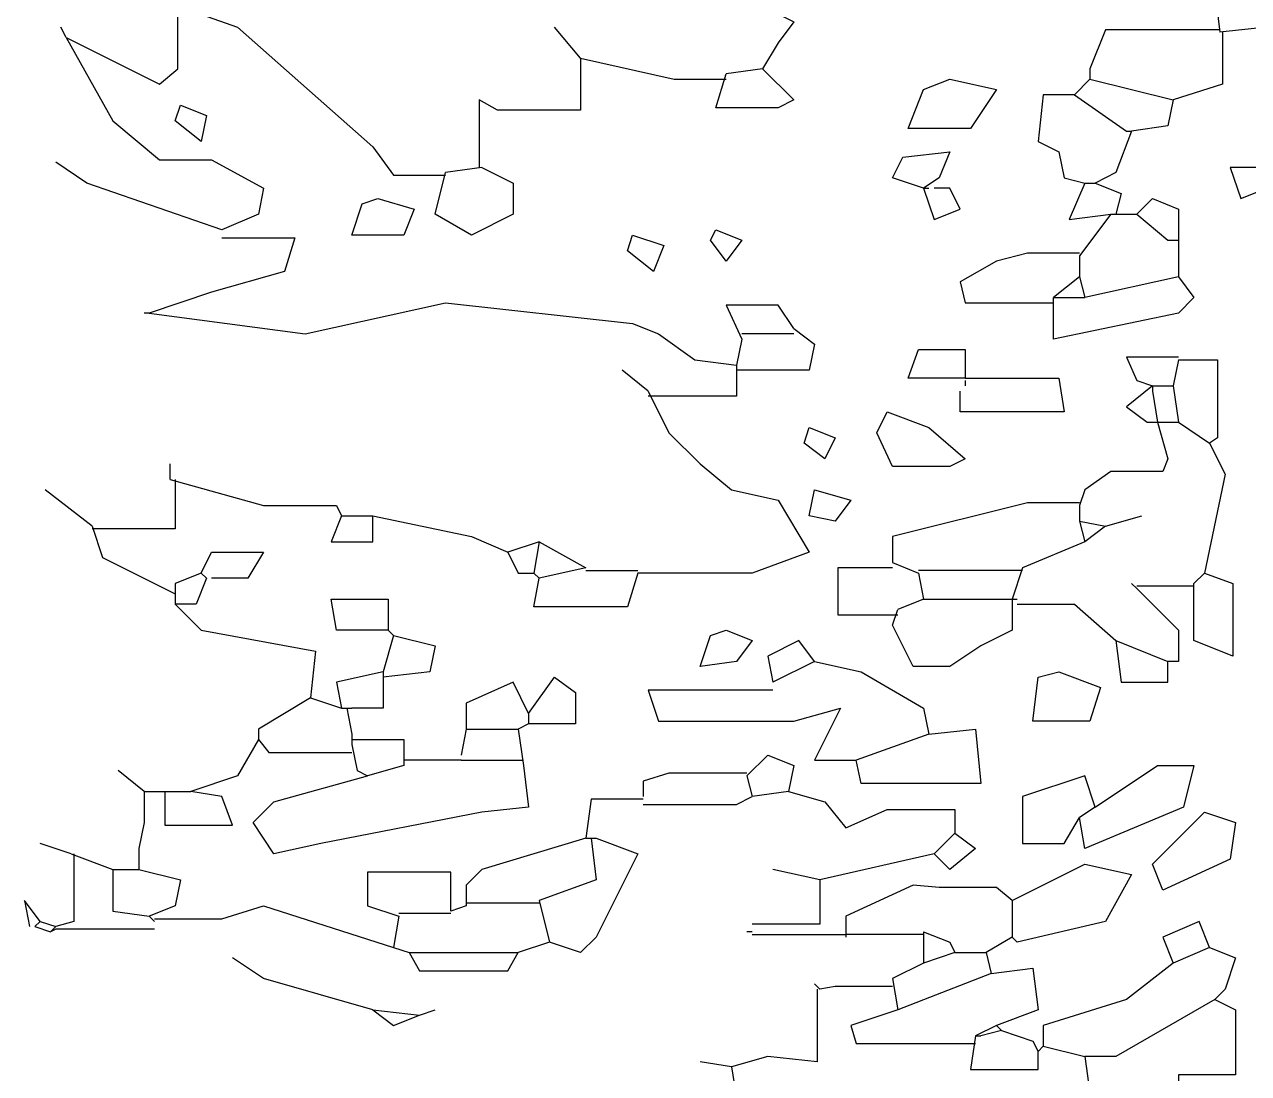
# Model space of a CAD drawing. Header units: metres. Extents: x -4 to 3.1, y -0.2 to 10.8.
# Drawn here: x -2.846 to -0.165, y 3.992 to 6.289 of the extents above; entities that cross this region are included whole.
import ezdxf

# ---------------------------------------------------------------- set-up
doc = ezdxf.new("R2010")
doc.units = ezdxf.units.M
doc.header["$LTSCALE"] = 0.2

msp = doc.modelspace()

# ---------------------------------------------------------------- linework, layer by layer
at = {"linetype": 'Continuous', "flags": 128}
for points in [[(-1.3431, 6.3856), (-1.2748, 6.3515), (-1.161, 6.2946), (-1.1952, 6.249), (-1.2293, 6.1921)], [(-1.3431, 6.3856), (-1.2748, 6.3515), (-1.161, 6.2946), (-1.1952, 6.249), (-1.2293, 6.1921)], [(-1.3431, 6.3856), (-1.2748, 6.3515), (-1.161, 6.2946), (-1.1952, 6.249), (-1.2293, 6.1921)], [(-1.3431, 6.3856), (-1.2748, 6.3515), (-1.161, 6.2946), (-1.1952, 6.249), (-1.2293, 6.1921)], [(-0.1252, 6.3856), (-0.1252, 6.2832), (-0.2277, 6.2718)], [(-0.1252, 6.3856), (-0.1252, 6.2832), (-0.2277, 6.2718)], [(-0.239, 6.3629), (-0.2277, 6.2718)], [(-2.7546, 6.2604), (-2.5497, 6.158), (-2.5099, 6.1921), (-2.5099, 6.3287), (-2.379, 6.2832), (-2.083, 6.0214), (-2.0375, 5.9588), (-1.9237, 5.9588)], [(-2.7546, 6.2604), (-2.5497, 6.158), (-2.5099, 6.1921), (-2.5099, 6.3287), (-2.379, 6.2832), (-2.083, 6.0214), (-2.0375, 5.9588), (-1.9237, 5.9588)], [(-2.7546, 6.2604), (-2.5497, 6.158), (-2.5099, 6.1921), (-2.5099, 6.3287), (-2.379, 6.2832), (-2.083, 6.0214), (-2.0375, 5.9588), (-1.9237, 5.9588)], [(-2.7546, 6.2604), (-2.766, 6.2832)], [(-1.6277, 6.2149), (-1.6846, 6.2832)], [(-1.6277, 6.2149), (-1.6846, 6.2832)], [(-0.2277, 6.2775), (-0.4781, 6.2775), (-0.5122, 6.1921), (-0.5122, 6.1694)], [(-0.2277, 6.2775), (-0.4781, 6.2775), (-0.5122, 6.1921), (-0.5122, 6.1694)], [(-0.2277, 6.2775), (-0.4781, 6.2775), (-0.5122, 6.1921), (-0.5122, 6.1694)], [(-0.2277, 6.2775), (-0.4781, 6.2775), (-0.5122, 6.1921), (-0.5122, 6.1694)], [(-0.2277, 6.2775), (-0.4781, 6.2775), (-0.5122, 6.1921), (-0.5122, 6.1694)], [(-0.2277, 6.2775), (-0.4781, 6.2775), (-0.5122, 6.1921), (-0.5122, 6.1694)], [(-0.2277, 6.2775), (-0.4781, 6.2775), (-0.5122, 6.1921), (-0.5122, 6.1694)], [(-0.2277, 6.2775), (-0.4781, 6.2775), (-0.5122, 6.1921), (-0.5122, 6.1694)], [(-0.2277, 6.2775), (-0.4781, 6.2775), (-0.5122, 6.1921), (-0.5122, 6.1694)], [(-0.2277, 6.2775), (-0.4781, 6.2775), (-0.5122, 6.1921), (-0.5122, 6.1694)], [(-2.7546, 6.2604), (-2.6521, 6.0783), (-2.5497, 5.9929), (-2.4359, 5.9929), (-2.322, 5.9303), (-2.3334, 5.8734), (-2.4131, 5.8393)], [(-0.222, 6.2718), (-0.222, 6.158), (-0.3301, 6.1238)], [(-1.6277, 6.2149), (-1.6277, 6.1011), (-1.8098, 6.1011), (-1.8497, 6.1238), (-1.8497, 5.9758)], [(-1.6277, 6.2149), (-1.6277, 6.1011), (-1.8098, 6.1011), (-1.8497, 6.1238), (-1.8497, 5.9758)], [(-1.6277, 6.2149), (-1.6277, 6.1011), (-1.8098, 6.1011), (-1.8497, 6.1238), (-1.8497, 5.9758)], [(-1.6277, 6.2149), (-1.6277, 6.1011), (-1.8098, 6.1011), (-1.8497, 6.1238), (-1.8497, 5.9758)], [(-1.6277, 6.2149), (-1.4228, 6.1694), (-1.309, 6.1694)], [(-1.2293, 6.1921), (-1.161, 6.1238), (-1.1952, 6.1067), (-1.3318, 6.1067), (-1.309, 6.1807)], [(-1.2293, 6.1921), (-1.161, 6.1238), (-1.1952, 6.1067), (-1.3318, 6.1067), (-1.309, 6.1807)], [(-1.2293, 6.1921), (-1.309, 6.1807)], [(-1.2293, 6.1921), (-1.309, 6.1807)], [(-0.8195, 6.1694), (-0.7171, 6.1466), (-0.774, 6.0612), (-0.9106, 6.0612), (-0.8765, 6.1466), (-0.8195, 6.1694)], [(-0.8195, 6.1694), (-0.7171, 6.1466), (-0.774, 6.0612), (-0.9106, 6.0612), (-0.8765, 6.1466), (-0.8195, 6.1694)], [(-0.5122, 6.1694), (-0.5464, 6.1352)], [(-0.5122, 6.1694), (-0.3301, 6.1238)], [(-0.5122, 6.1694), (-0.3301, 6.1238)], [(-0.5122, 6.1694), (-0.3301, 6.1238)], [(-0.5122, 6.1694), (-0.3301, 6.1238)], [(-0.5122, 6.1694), (-0.3301, 6.1238)], [(-0.5122, 6.1694), (-0.3301, 6.1238)], [(-0.5122, 6.1694), (-0.3301, 6.1238)], [(-0.5122, 6.1694), (-0.3301, 6.1238)], [(-0.5122, 6.1694), (-0.3301, 6.1238)], [(-2.5042, 6.1124), (-2.4473, 6.0897), (-2.4586, 6.0328), (-2.5155, 6.0783), (-2.5042, 6.1124)], [(-2.5042, 6.1124), (-2.4473, 6.0897), (-2.4586, 6.0328), (-2.5155, 6.0783), (-2.5042, 6.1124)], [(-0.5464, 6.1352), (-0.6147, 6.1352), (-0.626, 6.0328), (-0.5805, 6.01), (-0.5691, 5.9531), (-0.5236, 5.9417)], [(-0.5464, 6.1352), (-0.6147, 6.1352), (-0.626, 6.0328), (-0.5805, 6.01), (-0.5691, 5.9531), (-0.5236, 5.9417)], [(-0.5464, 6.1352), (-0.6147, 6.1352), (-0.626, 6.0328), (-0.5805, 6.01), (-0.5691, 5.9531), (-0.5236, 5.9417)], [(-0.5464, 6.1352), (-0.6147, 6.1352), (-0.626, 6.0328), (-0.5805, 6.01), (-0.5691, 5.9531), (-0.5236, 5.9417)], [(-0.5464, 6.1352), (-0.6147, 6.1352), (-0.626, 6.0328), (-0.5805, 6.01), (-0.5691, 5.9531), (-0.5236, 5.9417)], [(-0.5464, 6.1352), (-0.4325, 6.0555), (-0.4212, 6.0555)], [(-0.3301, 6.1238), (-0.3415, 6.0669), (-0.4212, 6.0555)], [(-0.3301, 6.1238), (-0.3415, 6.0669), (-0.4212, 6.0555)], [(-0.4212, 6.0555), (-0.4553, 5.9645), (-0.5008, 5.9417)], [(-0.4212, 6.0555), (-0.4553, 5.9645), (-0.5008, 5.9417)], [(-0.4212, 6.0555), (-0.4553, 5.9645), (-0.5008, 5.9417)], [(-0.4212, 6.0555), (-0.4553, 5.9645), (-0.5008, 5.9417)], [(-0.8765, 5.9303), (-0.9448, 5.9531), (-0.922, 5.9986), (-0.8195, 6.01), (-0.8423, 5.9531), (-0.8765, 5.9303)], [(-0.8765, 5.9303), (-0.9448, 5.9531), (-0.922, 5.9986), (-0.8195, 6.01), (-0.8423, 5.9531), (-0.8765, 5.9303)], [(-0.8765, 5.9303), (-0.9448, 5.9531), (-0.922, 5.9986), (-0.8195, 6.01), (-0.8423, 5.9531), (-0.8765, 5.9303)], [(-0.8765, 5.9303), (-0.9448, 5.9531), (-0.922, 5.9986), (-0.8195, 6.01), (-0.8423, 5.9531), (-0.8765, 5.9303)], [(-2.4131, 5.8393), (-2.7091, 5.9417), (-2.7773, 5.9872)], [(-2.4131, 5.8393), (-2.7091, 5.9417), (-2.7773, 5.9872)], [(-1.844, 5.9758), (-1.7757, 5.9417), (-1.7757, 5.8734), (-1.8667, 5.8279), (-1.9464, 5.8734), (-1.9237, 5.9645)], [(-1.844, 5.9758), (-1.7757, 5.9417), (-1.7757, 5.8734), (-1.8667, 5.8279), (-1.9464, 5.8734), (-1.9237, 5.9645)], [(-1.844, 5.9758), (-1.7757, 5.9417), (-1.7757, 5.8734), (-1.8667, 5.8279), (-1.9464, 5.8734), (-1.9237, 5.9645)], [(-1.844, 5.9758), (-1.7757, 5.9417), (-1.7757, 5.8734), (-1.8667, 5.8279), (-1.9464, 5.8734), (-1.9237, 5.9645)], [(-1.844, 5.9758), (-1.9237, 5.9645)], [(-0.1252, 5.9758), (-0.2049, 5.9758), (-0.1821, 5.9076), (-0.1252, 5.9303)], [(-0.1252, 5.9758), (-0.2049, 5.9758), (-0.1821, 5.9076), (-0.1252, 5.9303)], [(-0.1252, 5.9758), (-0.2049, 5.9758), (-0.1821, 5.9076), (-0.1252, 5.9303)], [(-0.8765, 5.9303), (-0.8651, 5.9303)], [(-0.8765, 5.9303), (-0.8537, 5.862), (-0.7968, 5.8848), (-0.8195, 5.9303), (-0.8537, 5.9303)], [(-0.8765, 5.9303), (-0.8651, 5.9303)], [(-0.8765, 5.9303), (-0.8651, 5.9303)], [(-0.5236, 5.9417), (-0.5577, 5.862), (-0.4667, 5.8734)], [(-0.5236, 5.9417), (-0.5008, 5.9417)], [(-0.5236, 5.9417), (-0.5008, 5.9417)], [(-0.5236, 5.9417), (-0.5008, 5.9417)], [(-0.5236, 5.9417), (-0.5008, 5.9417)], [(-0.5008, 5.9417), (-0.4439, 5.9189), (-0.4553, 5.8734)], [(-0.5008, 5.9417), (-0.4439, 5.9189), (-0.4553, 5.8734)], [(-2.0716, 5.9076), (-1.992, 5.8848), (-2.0147, 5.8279), (-2.1285, 5.8279), (-2.1058, 5.8962), (-2.0716, 5.9076)], [(-0.4098, 5.8734), (-0.3756, 5.9076), (-0.3187, 5.8848), (-0.3187, 5.8165)], [(-0.4098, 5.8734), (-0.3756, 5.9076), (-0.3187, 5.8848), (-0.3187, 5.8165)], [(-0.4098, 5.8734), (-0.3756, 5.9076), (-0.3187, 5.8848), (-0.3187, 5.8165)], [(-0.4667, 5.8734), (-0.535, 5.7823)], [(-0.4667, 5.8734), (-0.4553, 5.8734)], [(-0.4667, 5.8734), (-0.4553, 5.8734)], [(-0.4553, 5.8734), (-0.4439, 5.8734)], [(-0.4439, 5.8734), (-0.4098, 5.8734)], [(-0.4098, 5.8734), (-0.3415, 5.8165), (-0.3187, 5.8165)], [(-2.4131, 5.8222), (-2.2538, 5.8222), (-2.2765, 5.7482), (-2.4359, 5.7027), (-2.5725, 5.6571)], [(-2.4131, 5.8222), (-2.2538, 5.8222), (-2.2765, 5.7482), (-2.4359, 5.7027), (-2.5725, 5.6571)], [(-2.4131, 5.8222), (-2.2538, 5.8222), (-2.2765, 5.7482), (-2.4359, 5.7027), (-2.5725, 5.6571)], [(-2.4131, 5.8222), (-2.2538, 5.8222), (-2.2765, 5.7482), (-2.4359, 5.7027), (-2.5725, 5.6571)], [(-2.4131, 5.8222), (-2.2538, 5.8222), (-2.2765, 5.7482), (-2.4359, 5.7027), (-2.5725, 5.6571)], [(-2.4131, 5.8222), (-2.2538, 5.8222), (-2.2765, 5.7482), (-2.4359, 5.7027), (-2.5725, 5.6571)], [(-2.4131, 5.8222), (-2.2538, 5.8222), (-2.2765, 5.7482), (-2.4359, 5.7027), (-2.5725, 5.6571)], [(-1.5139, 5.8279), (-1.4456, 5.8051), (-1.4684, 5.7482), (-1.5253, 5.7937), (-1.5139, 5.8279)], [(-1.3318, 5.8393), (-1.2748, 5.8165), (-1.309, 5.771), (-1.3431, 5.8165), (-1.3318, 5.8393)], [(-0.3187, 5.8165), (-0.3187, 5.7368)], [(-0.3187, 5.8165), (-0.3187, 5.7368)], [(-0.3187, 5.8165), (-0.3187, 5.7368)], [(-0.3187, 5.8165), (-0.3187, 5.7368)], [(-0.535, 5.788), (-0.6488, 5.788), (-0.7171, 5.771), (-0.7968, 5.7254), (-0.7854, 5.6799), (-0.5919, 5.6799)], [(-0.535, 5.788), (-0.6488, 5.788), (-0.7171, 5.771), (-0.7968, 5.7254), (-0.7854, 5.6799), (-0.5919, 5.6799)], [(-0.535, 5.7823), (-0.535, 5.7368)], [(-0.535, 5.7368), (-0.5919, 5.6913)], [(-0.535, 5.7368), (-0.5919, 5.6913)], [(-0.535, 5.7368), (-0.5919, 5.6913)], [(-0.3187, 5.7368), (-0.2846, 5.6913), (-0.3187, 5.6571), (-0.5919, 5.6002), (-0.5919, 5.6913)], [(-0.535, 5.7368), (-0.5236, 5.6913)], [(-0.535, 5.7368), (-0.5236, 5.6913)], [(-0.535, 5.7368), (-0.5236, 5.6913)], [(-0.3187, 5.7368), (-0.5236, 5.6913)], [(-0.3187, 5.7368), (-0.5236, 5.6913)], [(-0.3187, 5.7368), (-0.5236, 5.6913)], [(-0.3187, 5.7368), (-0.5236, 5.6913)], [(-0.3187, 5.7368), (-0.5236, 5.6913)], [(-0.3187, 5.7368), (-0.5236, 5.6913)], [(-0.5919, 5.6913), (-0.5805, 5.6913)], [(-0.5919, 5.6913), (-0.5805, 5.6913)], [(-0.5919, 5.6913), (-0.5805, 5.6913)], [(-0.5919, 5.6913), (-0.5805, 5.6913)], [(-0.5805, 5.6913), (-0.5236, 5.6913)], [(-0.5805, 5.6913), (-0.5236, 5.6913)], [(-2.5725, 5.6571), (-2.5838, 5.6571)], [(-2.5725, 5.6571), (-2.5838, 5.6571)], [(-2.5725, 5.6571), (-2.231, 5.6116), (-1.9237, 5.6799), (-1.5139, 5.6344), (-1.457, 5.6116), (-1.3773, 5.5547), (-1.2862, 5.5433)], [(-2.5725, 5.6571), (-2.231, 5.6116), (-1.9237, 5.6799), (-1.5139, 5.6344), (-1.457, 5.6116), (-1.3773, 5.5547), (-1.2862, 5.5433)], [(-1.161, 5.623), (-1.1952, 5.6742), (-1.309, 5.6742), (-1.2748, 5.6002)], [(-1.161, 5.623), (-1.1952, 5.6742), (-1.309, 5.6742), (-1.2748, 5.6002)], [(-1.161, 5.623), (-1.1952, 5.6742), (-1.309, 5.6742), (-1.2748, 5.6002)], [(-1.161, 5.623), (-1.1155, 5.5888), (-1.1269, 5.5319), (-1.2862, 5.5319)], [(-1.161, 5.623), (-1.1155, 5.5888), (-1.1269, 5.5319), (-1.2862, 5.5319)], [(-1.161, 5.623), (-1.1155, 5.5888), (-1.1269, 5.5319), (-1.2862, 5.5319)], [(-1.161, 5.6116), (-1.2748, 5.6116)], [(-1.161, 5.6116), (-1.2748, 5.6116)], [(-1.2748, 5.6002), (-1.2862, 5.5433)], [(-1.2748, 5.6002), (-1.2862, 5.5433)], [(-0.7854, 5.5149), (-0.9106, 5.5149), (-0.8878, 5.5775), (-0.7854, 5.5775), (-0.7854, 5.5149)], [(-0.7854, 5.5149), (-0.9106, 5.5149), (-0.8878, 5.5775), (-0.7854, 5.5775), (-0.7854, 5.5149)], [(-0.3187, 5.5604), (-0.4325, 5.5604), (-0.4098, 5.5092), (-0.3756, 5.4978)], [(-0.3187, 5.5547), (-0.3301, 5.4978)], [(-0.3187, 5.5547), (-0.3301, 5.4978)], [(-0.3187, 5.5547), (-0.3301, 5.4978)], [(-0.3187, 5.5547), (-0.3301, 5.4978)], [(-0.3187, 5.5547), (-0.3301, 5.4978)], [(-0.3187, 5.5547), (-0.2333, 5.5547), (-0.2333, 5.384), (-0.2504, 5.3726)], [(-1.4797, 5.4864), (-1.5367, 5.5319)], [(-1.4797, 5.4864), (-1.5367, 5.5319)], [(-1.4797, 5.4864), (-1.5367, 5.5319)], [(-1.4797, 5.4864), (-1.5367, 5.5319)], [(-1.2862, 5.5319), (-1.2862, 5.475), (-1.4797, 5.475)], [(-1.2862, 5.5319), (-1.2862, 5.475), (-1.4797, 5.475)], [(-1.2862, 5.5319), (-1.2862, 5.475), (-1.4797, 5.475)], [(-1.2862, 5.5433), (-1.2862, 5.5319)], [(-1.2862, 5.5433), (-1.2862, 5.5319)], [(-0.7854, 5.5149), (-0.5805, 5.5149), (-0.5691, 5.4409), (-0.7968, 5.4409), (-0.7968, 5.4864)], [(-0.7854, 5.5092), (-0.7854, 5.4978)], [(-0.7854, 5.5092), (-0.7854, 5.4978)], [(-0.7854, 5.5092), (-0.7854, 5.4978)], [(-0.7854, 5.5092), (-0.7854, 5.4978)], [(-0.7854, 5.5092), (-0.7854, 5.4978)], [(-0.7854, 5.5092), (-0.7854, 5.4978)], [(-0.7854, 5.5092), (-0.7854, 5.4978)], [(-0.7854, 5.5092), (-0.7854, 5.4978)], [(-0.7854, 5.5092), (-0.7854, 5.4978)], [(-0.3756, 5.4978), (-0.4325, 5.4522), (-0.387, 5.4181), (-0.3642, 5.4181)], [(-0.3756, 5.4978), (-0.4325, 5.4522), (-0.387, 5.4181), (-0.3642, 5.4181)], [(-0.3756, 5.4978), (-0.4325, 5.4522), (-0.387, 5.4181), (-0.3642, 5.4181)], [(-0.3756, 5.4978), (-0.4325, 5.4522), (-0.387, 5.4181), (-0.3642, 5.4181)], [(-0.3756, 5.4978), (-0.4325, 5.4522), (-0.387, 5.4181), (-0.3642, 5.4181)], [(-0.3756, 5.4978), (-0.3301, 5.4978)], [(-0.3756, 5.4978), (-0.3301, 5.4978)], [(-0.3756, 5.4978), (-0.3756, 5.4864)], [(-0.3756, 5.4978), (-0.3301, 5.4978)], [(-0.3756, 5.4978), (-0.3756, 5.4864)], [(-0.3301, 5.4978), (-0.3187, 5.4181)], [(-1.4797, 5.4864), (-1.4342, 5.3953), (-1.3659, 5.327), (-1.2976, 5.2701), (-1.1952, 5.2474), (-1.1269, 5.1335), (-1.2521, 5.088), (-1.5025, 5.088)], [(-0.3756, 5.4864), (-0.3642, 5.4181)], [(-0.9561, 5.4409), (-0.8651, 5.4067), (-0.7854, 5.3384), (-0.8195, 5.3214), (-0.9448, 5.3214), (-0.9789, 5.3953), (-0.9561, 5.4409)], [(-0.3642, 5.4181), (-0.3415, 5.3384), (-0.3529, 5.31), (-0.4667, 5.31), (-0.5236, 5.2701), (-0.535, 5.236)], [(-0.3642, 5.4181), (-0.3187, 5.4181)], [(-0.3187, 5.4181), (-0.2504, 5.3726)], [(-0.3187, 5.4181), (-0.2504, 5.3726)], [(-0.3187, 5.4181), (-0.2504, 5.3726)], [(-0.3187, 5.4181), (-0.2504, 5.3726)], [(-1.1269, 5.4067), (-1.07, 5.384), (-1.0927, 5.3384), (-1.1383, 5.3726), (-1.1269, 5.4067)], [(-1.1269, 5.4067), (-1.07, 5.384), (-1.0927, 5.3384), (-1.1383, 5.3726), (-1.1269, 5.4067)], [(-1.1269, 5.4067), (-1.07, 5.384), (-1.0927, 5.3384), (-1.1383, 5.3726), (-1.1269, 5.4067)], [(-0.2504, 5.3726), (-0.2163, 5.3043), (-0.2618, 5.088)], [(-0.2504, 5.3726), (-0.2163, 5.3043), (-0.2618, 5.088)], [(-0.2504, 5.3726), (-0.2163, 5.3043), (-0.2618, 5.088)], [(-0.2504, 5.3726), (-0.2163, 5.3043), (-0.2618, 5.088)], [(-2.5269, 5.2929), (-2.5269, 5.327)], [(-2.5269, 5.2929), (-2.5269, 5.327)], [(-2.5269, 5.2929), (-2.5269, 5.327)], [(-2.5269, 5.2929), (-2.5269, 5.327)], [(-2.5155, 5.2929), (-2.5155, 5.1848), (-2.6977, 5.1848)], [(-2.5269, 5.2929), (-2.322, 5.236), (-2.1627, 5.236), (-2.1513, 5.2132)], [(-2.5269, 5.2929), (-2.322, 5.236), (-2.1627, 5.236), (-2.1513, 5.2132)], [(-2.6977, 5.1904), (-2.8001, 5.2701)], [(-2.6977, 5.1904), (-2.8001, 5.2701)], [(-2.6977, 5.1904), (-2.8001, 5.2701)], [(-1.1155, 5.2701), (-1.0358, 5.2474), (-1.07, 5.2018), (-1.1269, 5.2132), (-1.1155, 5.2701)], [(-0.535, 5.2417), (-0.6488, 5.2417), (-0.9448, 5.1677), (-0.9448, 5.1108)], [(-0.535, 5.236), (-0.535, 5.2018)], [(-0.535, 5.236), (-0.535, 5.2018)], [(-0.535, 5.236), (-0.535, 5.2018)], [(-0.535, 5.236), (-0.535, 5.2018)], [(-0.535, 5.236), (-0.535, 5.2018)], [(-2.1513, 5.2132), (-2.1741, 5.1563), (-2.083, 5.1563), (-2.083, 5.2132)], [(-2.1513, 5.2132), (-2.083, 5.2132)], [(-2.1513, 5.2132), (-2.083, 5.2132)], [(-2.083, 5.2132), (-1.8667, 5.1677), (-1.7871, 5.1335)], [(-2.083, 5.2132), (-1.8667, 5.1677), (-1.7871, 5.1335)], [(-2.083, 5.2132), (-1.8667, 5.1677), (-1.7871, 5.1335)], [(-2.083, 5.2132), (-1.8667, 5.1677), (-1.7871, 5.1335)], [(-0.535, 5.2018), (-0.5236, 5.1563)], [(-0.535, 5.2018), (-0.4781, 5.1904)], [(-0.535, 5.2018), (-0.4781, 5.1904)], [(-0.535, 5.2018), (-0.5236, 5.1563)], [(-0.535, 5.2018), (-0.5236, 5.1563)], [(-0.4781, 5.1904), (-0.3984, 5.2132)], [(-0.4781, 5.1904), (-0.3984, 5.2132)], [(-2.6977, 5.1904), (-2.6749, 5.1222), (-2.5155, 5.0425)], [(-2.6977, 5.1904), (-2.6749, 5.1222), (-2.5155, 5.0425)], [(-2.6977, 5.1904), (-2.6749, 5.1222), (-2.5155, 5.0425)], [(-2.6977, 5.1904), (-2.6749, 5.1222), (-2.5155, 5.0425)], [(-2.6977, 5.1904), (-2.6749, 5.1222), (-2.5155, 5.0425)], [(-2.6977, 5.1904), (-2.6749, 5.1222), (-2.5155, 5.0425)], [(-0.4781, 5.1904), (-0.5236, 5.1563)], [(-0.4781, 5.1904), (-0.5236, 5.1563)], [(-1.7188, 5.1563), (-1.7871, 5.1335)], [(-1.7188, 5.1563), (-1.7871, 5.1335)], [(-1.7188, 5.1563), (-1.7871, 5.1335)], [(-1.7188, 5.1563), (-1.7301, 5.088)], [(-1.7188, 5.1563), (-1.6163, 5.0994)], [(-1.7188, 5.1563), (-1.6163, 5.0994)], [(-1.7188, 5.1563), (-1.6163, 5.0994)], [(-1.7188, 5.1563), (-1.6163, 5.0994)], [(-1.7188, 5.1563), (-1.6163, 5.0994)], [(-0.5236, 5.1563), (-0.6602, 5.0994)], [(-2.4586, 5.088), (-2.4359, 5.1335), (-2.322, 5.1335), (-2.3562, 5.0766), (-2.4359, 5.0766)], [(-1.7871, 5.1335), (-1.7643, 5.088), (-1.7301, 5.088)], [(-1.7871, 5.1335), (-1.7643, 5.088), (-1.7301, 5.088)], [(-1.7871, 5.1335), (-1.7643, 5.088), (-1.7301, 5.088)], [(-1.6163, 5.0994), (-1.7188, 5.0766)], [(-1.6163, 5.0937), (-1.5025, 5.0937)], [(-1.6163, 5.0937), (-1.5025, 5.0937)], [(-1.6163, 5.0937), (-1.5025, 5.0937)], [(-0.9448, 5.0994), (-1.0643, 5.0994), (-1.0643, 4.9969), (-0.9334, 4.9969)], [(-0.9448, 5.0994), (-1.0643, 5.0994), (-1.0643, 4.9969), (-0.9334, 4.9969)], [(-0.9448, 5.1108), (-0.8878, 5.088)], [(-0.9448, 5.1108), (-0.8878, 5.088)], [(-0.9448, 5.1108), (-0.8878, 5.088)], [(-0.6602, 5.0937), (-0.8878, 5.0937)], [(-0.6602, 5.0994), (-0.683, 5.0311)], [(-0.6602, 5.0994), (-0.683, 5.0311)], [(-0.6602, 5.0994), (-0.683, 5.0311)], [(-0.6602, 5.0994), (-0.683, 5.0311)], [(-0.6602, 5.0994), (-0.683, 5.0311)], [(-0.6602, 5.0994), (-0.683, 5.0311)], [(-2.4586, 5.088), (-2.5155, 5.0652), (-2.5155, 5.0425)], [(-2.4473, 5.0766), (-2.47, 5.0197), (-2.5155, 5.0197)], [(-2.4586, 5.088), (-2.4473, 5.0766)], [(-1.7301, 5.088), (-1.7188, 5.0766)], [(-1.5025, 5.088), (-1.5253, 5.014), (-1.7301, 5.014), (-1.7188, 5.0766)], [(-1.7301, 5.088), (-1.7188, 5.0766)], [(-0.8878, 5.088), (-0.8765, 5.0311)], [(-0.2618, 5.088), (-0.2846, 5.0652)], [(-0.2618, 5.088), (-0.2846, 5.0652)], [(-0.2618, 5.088), (-0.2846, 5.0652)], [(-0.2618, 5.088), (-0.2846, 5.0652)], [(-0.2618, 5.088), (-0.2846, 5.0652)], [(-0.2618, 5.088), (-0.1992, 5.0652), (-0.1992, 4.9059), (-0.2846, 4.94), (-0.2846, 5.0652)], [(-0.2618, 5.088), (-0.1992, 5.0652), (-0.1992, 4.9059), (-0.2846, 4.94), (-0.2846, 5.0652)], [(-2.5155, 5.0425), (-2.5155, 5.0311)], [(-0.4098, 5.0539), (-0.4212, 5.0652)], [(-0.4098, 5.0539), (-0.4212, 5.0652)], [(-0.4098, 5.0539), (-0.4212, 5.0652)], [(-0.4098, 5.0539), (-0.4212, 5.0652)], [(-0.4098, 5.0539), (-0.4212, 5.0652)], [(-0.4098, 5.0539), (-0.4212, 5.0652)], [(-0.2846, 5.0595), (-0.4098, 5.0595)], [(-0.2846, 5.0595), (-0.4098, 5.0595)], [(-0.4098, 5.0539), (-0.3187, 4.9628), (-0.3187, 4.8945), (-0.3415, 4.8945)], [(-0.4098, 5.0539), (-0.3187, 4.9628), (-0.3187, 4.8945), (-0.3415, 4.8945)], [(-0.4098, 5.0539), (-0.3187, 4.9628), (-0.3187, 4.8945), (-0.3415, 4.8945)], [(-0.4098, 5.0539), (-0.3187, 4.9628), (-0.3187, 4.8945), (-0.3415, 4.8945)], [(-0.4098, 5.0539), (-0.3187, 4.9628), (-0.3187, 4.8945), (-0.3415, 4.8945)], [(-0.4098, 5.0539), (-0.3187, 4.9628), (-0.3187, 4.8945), (-0.3415, 4.8945)], [(-2.5155, 5.0311), (-2.5155, 5.0197)], [(-2.5155, 5.0197), (-2.4586, 4.9628), (-2.2082, 4.9173), (-2.2196, 4.8148)], [(-2.0489, 4.9628), (-2.1627, 4.9628), (-2.1741, 5.0311), (-2.0489, 5.0311), (-2.0489, 4.9628)], [(-2.0489, 4.9628), (-2.1627, 4.9628), (-2.1741, 5.0311), (-2.0489, 5.0311), (-2.0489, 4.9628)], [(-2.0489, 4.9628), (-2.1627, 4.9628), (-2.1741, 5.0311), (-2.0489, 5.0311), (-2.0489, 4.9628)], [(-0.683, 5.0311), (-0.683, 4.9628), (-0.7513, 4.9287), (-0.8195, 4.8831), (-0.8992, 4.8831), (-0.9448, 4.9742), (-0.9334, 5.0083)], [(-0.683, 5.0311), (-0.683, 4.9628), (-0.7513, 4.9287), (-0.8195, 4.8831), (-0.8992, 4.8831), (-0.9448, 4.9742), (-0.9334, 5.0083)], [(-0.683, 5.0311), (-0.683, 4.9628), (-0.7513, 4.9287), (-0.8195, 4.8831), (-0.8992, 4.8831), (-0.9448, 4.9742), (-0.9334, 5.0083)], [(-0.683, 5.0311), (-0.683, 4.9628), (-0.7513, 4.9287), (-0.8195, 4.8831), (-0.8992, 4.8831), (-0.9448, 4.9742), (-0.9334, 5.0083)], [(-0.8765, 5.0311), (-0.9334, 5.0083)], [(-0.8765, 5.0311), (-0.683, 5.0311)], [(-0.8765, 5.0311), (-0.683, 5.0311)], [(-0.8765, 5.0311), (-0.683, 5.0311)], [(-0.8765, 5.0311), (-0.683, 5.0311)], [(-0.8765, 5.0311), (-0.683, 5.0311)], [(-0.683, 5.0311), (-0.6716, 5.0311)], [(-0.683, 5.0311), (-0.6716, 5.0311)], [(-0.6716, 5.0197), (-0.5464, 5.0197), (-0.4553, 4.94)], [(-0.6716, 5.0197), (-0.5464, 5.0197), (-0.4553, 4.94)], [(-0.6716, 5.0197), (-0.5464, 5.0197), (-0.4553, 4.94)], [(-2.0489, 4.9628), (-2.0375, 4.9514)], [(-1.309, 4.9628), (-1.2521, 4.94), (-1.2862, 4.8945), (-1.3659, 4.8831), (-1.3431, 4.9514), (-1.309, 4.9628)], [(-1.309, 4.9628), (-1.2521, 4.94), (-1.2862, 4.8945), (-1.3659, 4.8831), (-1.3431, 4.9514), (-1.309, 4.9628)], [(-1.309, 4.9628), (-1.2521, 4.94), (-1.2862, 4.8945), (-1.3659, 4.8831), (-1.3431, 4.9514), (-1.309, 4.9628)], [(-2.0375, 4.9514), (-1.9464, 4.9287), (-1.9578, 4.8717), (-2.0602, 4.8604)], [(-2.0375, 4.9514), (-2.0602, 4.8717)], [(-2.0375, 4.9514), (-2.0602, 4.8717)], [(-2.0375, 4.9514), (-1.9464, 4.9287), (-1.9578, 4.8717), (-2.0602, 4.8604)], [(-2.0375, 4.9514), (-1.9464, 4.9287), (-1.9578, 4.8717), (-2.0602, 4.8604)], [(-2.0375, 4.9514), (-2.0602, 4.8717)], [(-2.0375, 4.9514), (-2.0602, 4.8717)], [(-2.0375, 4.9514), (-2.0602, 4.8717)], [(-2.0375, 4.9514), (-2.0602, 4.8717)], [(-1.1155, 4.8945), (-1.1496, 4.94), (-1.2179, 4.9059), (-1.2066, 4.849)], [(-0.4553, 4.94), (-0.3415, 4.8945)], [(-0.4553, 4.94), (-0.3415, 4.8945)], [(-0.4553, 4.94), (-0.3415, 4.8945)], [(-0.4553, 4.94), (-0.4439, 4.849), (-0.3415, 4.849), (-0.3415, 4.8945)], [(-0.4553, 4.94), (-0.4439, 4.849), (-0.3415, 4.849), (-0.3415, 4.8945)], [(-0.4553, 4.94), (-0.4439, 4.849), (-0.3415, 4.849), (-0.3415, 4.8945)], [(-0.4553, 4.94), (-0.4439, 4.849), (-0.3415, 4.849), (-0.3415, 4.8945)], [(-0.4553, 4.94), (-0.4439, 4.849), (-0.3415, 4.849), (-0.3415, 4.8945)], [(-1.1155, 4.8945), (-1.2066, 4.849)], [(-1.1155, 4.8945), (-1.2066, 4.849)], [(-1.1155, 4.8945), (-1.2066, 4.849)], [(-1.1155, 4.8945), (-1.2066, 4.849)], [(-1.1155, 4.8945), (-1.2066, 4.849)], [(-1.1155, 4.8945), (-1.2066, 4.849)], [(-1.1155, 4.8945), (-1.2066, 4.849)], [(-1.1155, 4.8945), (-1.2066, 4.849)], [(-1.1155, 4.8945), (-1.0131, 4.8717), (-0.8765, 4.7921), (-0.8651, 4.7352)], [(-1.1155, 4.8945), (-1.0131, 4.8717), (-0.8765, 4.7921), (-0.8651, 4.7352)], [(-1.1155, 4.8945), (-1.0131, 4.8717), (-0.8765, 4.7921), (-0.8651, 4.7352)], [(-1.1155, 4.8945), (-1.0131, 4.8717), (-0.8765, 4.7921), (-0.8651, 4.7352)], [(-2.0602, 4.8717), (-2.1627, 4.849), (-2.1513, 4.7921)], [(-2.0602, 4.8717), (-2.1627, 4.849), (-2.1513, 4.7921)], [(-2.0602, 4.8604), (-2.0602, 4.7921), (-2.1285, 4.7921)], [(-2.0602, 4.8604), (-2.0602, 4.7921), (-2.1285, 4.7921)], [(-2.0602, 4.8604), (-2.0602, 4.7921), (-2.1285, 4.7921)], [(-2.0602, 4.8604), (-2.0602, 4.7921), (-2.1285, 4.7921)], [(-2.0602, 4.8604), (-2.0602, 4.7921), (-2.1285, 4.7921)], [(-2.0602, 4.8604), (-2.0602, 4.7921), (-2.1285, 4.7921)], [(-2.0602, 4.8604), (-2.0602, 4.7921), (-2.1285, 4.7921)], [(-2.0602, 4.8604), (-2.0602, 4.7921), (-2.1285, 4.7921)], [(-2.0602, 4.8717), (-2.0602, 4.8604)], [(-1.7415, 4.7807), (-1.6846, 4.8604), (-1.6391, 4.8262), (-1.6391, 4.7579), (-1.7415, 4.7579)], [(-1.7415, 4.7807), (-1.6846, 4.8604), (-1.6391, 4.8262), (-1.6391, 4.7579), (-1.7415, 4.7579)], [(-1.7415, 4.7807), (-1.6846, 4.8604), (-1.6391, 4.8262), (-1.6391, 4.7579), (-1.7415, 4.7579)], [(-1.7415, 4.7807), (-1.6846, 4.8604), (-1.6391, 4.8262), (-1.6391, 4.7579), (-1.7415, 4.7579)], [(-1.7415, 4.7807), (-1.6846, 4.8604), (-1.6391, 4.8262), (-1.6391, 4.7579), (-1.7415, 4.7579)], [(-1.7415, 4.7807), (-1.6846, 4.8604), (-1.6391, 4.8262), (-1.6391, 4.7579), (-1.7415, 4.7579)], [(-0.5805, 4.8717), (-0.4894, 4.8376), (-0.5122, 4.7636), (-0.6374, 4.7636), (-0.626, 4.8604), (-0.5805, 4.8717)], [(-1.7415, 4.7807), (-1.7757, 4.849), (-1.8781, 4.8034), (-1.8781, 4.7465)], [(-1.7415, 4.7807), (-1.7757, 4.849), (-1.8781, 4.8034), (-1.8781, 4.7465)], [(-1.2066, 4.8319), (-1.4797, 4.8319), (-1.457, 4.7636), (-1.161, 4.7636), (-1.0586, 4.7921), (-1.1155, 4.6782), (-1.0244, 4.6782)], [(-2.2196, 4.8148), (-2.3334, 4.7465), (-2.3334, 4.7238)], [(-2.2196, 4.8148), (-2.3334, 4.7465), (-2.3334, 4.7238)], [(-2.2196, 4.8148), (-2.1513, 4.7921)], [(-2.2196, 4.8148), (-2.1513, 4.7921)], [(-2.2196, 4.8148), (-2.1513, 4.7921)], [(-2.2196, 4.8148), (-2.1513, 4.7921)], [(-2.2196, 4.8148), (-2.1513, 4.7921)], [(-2.2196, 4.8148), (-2.1513, 4.7921)], [(-2.1513, 4.7921), (-2.1399, 4.7921)], [(-2.1399, 4.7921), (-2.1285, 4.7921)], [(-2.1399, 4.7921), (-2.1285, 4.7352)], [(-2.1399, 4.7921), (-2.1285, 4.7921)], [(-1.7415, 4.7807), (-1.7415, 4.7579)], [(-1.7415, 4.7807), (-1.7415, 4.7579)], [(-1.7415, 4.7807), (-1.7415, 4.7579)], [(-1.7415, 4.7807), (-1.7415, 4.7579)], [(-1.7415, 4.7807), (-1.7415, 4.7579)], [(-1.7415, 4.7807), (-1.7415, 4.7579)], [(-1.7415, 4.7807), (-1.7415, 4.7579)], [(-1.7415, 4.7807), (-1.7415, 4.7579)], [(-1.7415, 4.7807), (-1.7415, 4.7579)], [(-1.7415, 4.7807), (-1.7415, 4.7579)], [(-1.7415, 4.7807), (-1.7415, 4.7579)], [(-1.7415, 4.7807), (-1.7415, 4.7579)], [(-1.7415, 4.7807), (-1.7415, 4.7579)], [(-1.7415, 4.7807), (-1.7415, 4.7579)], [(-1.7415, 4.7807), (-1.7415, 4.7579)], [(-1.7415, 4.7807), (-1.7415, 4.7579)], [(-1.7415, 4.7807), (-1.7415, 4.7579)], [(-1.7415, 4.7807), (-1.7415, 4.7579)], [(-1.8781, 4.7465), (-1.8895, 4.6896)], [(-1.8781, 4.7465), (-1.8895, 4.6896)], [(-1.8781, 4.7465), (-1.8895, 4.6896)], [(-1.8781, 4.7465), (-1.7643, 4.7465)], [(-1.8781, 4.7465), (-1.7643, 4.7465)], [(-1.8781, 4.7465), (-1.7643, 4.7465)], [(-1.8781, 4.7465), (-1.7643, 4.7465)], [(-1.8781, 4.7465), (-1.7643, 4.7465)], [(-1.8781, 4.7465), (-1.7643, 4.7465)], [(-1.8781, 4.7465), (-1.7643, 4.7465)], [(-1.8781, 4.7465), (-1.7643, 4.7465)], [(-1.8781, 4.7465), (-1.7643, 4.7465)], [(-1.8781, 4.7465), (-1.7643, 4.7465)], [(-1.8781, 4.7465), (-1.7643, 4.7465)], [(-1.7415, 4.7579), (-1.7643, 4.7465)], [(-1.7415, 4.7579), (-1.7643, 4.7465)], [(-1.7415, 4.7579), (-1.7643, 4.7465)], [(-1.7415, 4.7579), (-1.7643, 4.7465)], [(-1.7415, 4.7579), (-1.7643, 4.7465)], [(-1.7415, 4.7579), (-1.7643, 4.7465)], [(-1.7415, 4.7579), (-1.7643, 4.7465)], [(-1.7415, 4.7579), (-1.7643, 4.7465)], [(-1.7643, 4.7465), (-1.7529, 4.6669)], [(-1.7643, 4.7465), (-1.7529, 4.6669)], [(-1.7643, 4.7465), (-1.7529, 4.6669)], [(-0.8651, 4.7352), (-0.7626, 4.7465), (-0.7513, 4.627), (-1.0131, 4.627), (-1.0244, 4.6782)], [(-0.8651, 4.7352), (-0.7626, 4.7465), (-0.7513, 4.627), (-1.0131, 4.627), (-1.0244, 4.6782)], [(-0.8651, 4.7352), (-0.7626, 4.7465), (-0.7513, 4.627), (-1.0131, 4.627), (-1.0244, 4.6782)], [(-2.3334, 4.7238), (-2.379, 4.6441), (-2.4814, 4.6099)], [(-2.3334, 4.7238), (-2.3107, 4.6953), (-2.1285, 4.6953)], [(-2.3334, 4.7238), (-2.3107, 4.6953), (-2.1285, 4.6953)], [(-2.3334, 4.7238), (-2.3107, 4.6953), (-2.1285, 4.6953)], [(-2.3334, 4.7238), (-2.3107, 4.6953), (-2.1285, 4.6953)], [(-2.1285, 4.7352), (-2.1285, 4.7238)], [(-2.1285, 4.7238), (-2.0147, 4.7238), (-2.0147, 4.6669)], [(-2.1285, 4.7238), (-2.1285, 4.7124)], [(-2.1285, 4.7238), (-2.1285, 4.7124)], [(-2.1285, 4.7238), (-2.0147, 4.7238), (-2.0147, 4.6669)], [(-2.1285, 4.7238), (-2.0147, 4.7238), (-2.0147, 4.6669)], [(-0.8651, 4.7352), (-1.0244, 4.6782)], [(-0.8651, 4.7352), (-1.0244, 4.6782)], [(-2.1285, 4.7124), (-2.1172, 4.6555), (-2.0944, 4.6441)], [(-2.1285, 4.7124), (-2.1172, 4.6555), (-2.0944, 4.6441)], [(-2.1285, 4.7124), (-2.1172, 4.6555), (-2.0944, 4.6441)], [(-1.7529, 4.6669), (-1.7415, 4.5758), (-1.844, 4.5644), (-2.1968, 4.4961), (-2.2993, 4.4733), (-2.3448, 4.5416), (-2.2993, 4.5872), (-2.0944, 4.6441)], [(-1.7529, 4.6669), (-1.7415, 4.5758), (-1.844, 4.5644), (-2.1968, 4.4961), (-2.2993, 4.4733), (-2.3448, 4.5416), (-2.2993, 4.5872), (-2.0944, 4.6441)], [(-1.7529, 4.6669), (-1.7415, 4.5758), (-1.844, 4.5644), (-2.1968, 4.4961), (-2.2993, 4.4733), (-2.3448, 4.5416), (-2.2993, 4.5872), (-2.0944, 4.6441)], [(-2.0147, 4.6669), (-2.0944, 4.6441)], [(-1.8895, 4.6782), (-2.0147, 4.6782)], [(-1.8895, 4.6782), (-2.0147, 4.6782)], [(-1.8895, 4.6782), (-2.0147, 4.6782)], [(-1.8895, 4.6782), (-2.0147, 4.6782)], [(-1.8895, 4.6782), (-1.7529, 4.6782)], [(-1.8895, 4.6782), (-1.7529, 4.6782)], [(-1.2635, 4.6441), (-1.2179, 4.6896), (-1.161, 4.6669), (-1.1724, 4.6099)], [(-1.2635, 4.6441), (-1.2179, 4.6896), (-1.161, 4.6669), (-1.1724, 4.6099)], [(-1.2635, 4.6441), (-1.2179, 4.6896), (-1.161, 4.6669), (-1.1724, 4.6099)], [(-1.2635, 4.6441), (-1.2179, 4.6896), (-1.161, 4.6669), (-1.1724, 4.6099)], [(-0.5008, 4.5758), (-0.3642, 4.6669), (-0.2846, 4.6669), (-0.3073, 4.5758), (-0.5236, 4.4847), (-0.535, 4.553)], [(-0.5008, 4.5758), (-0.3642, 4.6669), (-0.2846, 4.6669), (-0.3073, 4.5758), (-0.5236, 4.4847), (-0.535, 4.553)], [(-2.5838, 4.6099), (-2.6408, 4.6555)], [(-2.5838, 4.6099), (-2.6408, 4.6555)], [(-2.5838, 4.6099), (-2.6408, 4.6555)], [(-2.5838, 4.6099), (-2.6408, 4.6555)], [(-2.5838, 4.6099), (-2.6408, 4.6555)], [(-1.2635, 4.6498), (-1.4342, 4.6498), (-1.4911, 4.6327), (-1.4911, 4.5986)], [(-1.2635, 4.6498), (-1.4342, 4.6498), (-1.4911, 4.6327), (-1.4911, 4.5986)], [(-1.2635, 4.6498), (-1.4342, 4.6498), (-1.4911, 4.6327), (-1.4911, 4.5986)], [(-1.2635, 4.6441), (-1.2521, 4.5986)], [(-1.2635, 4.6441), (-1.2521, 4.5986)], [(-1.2635, 4.6441), (-1.2521, 4.5986)], [(-0.5008, 4.5758), (-0.5236, 4.6441), (-0.6602, 4.5986), (-0.6602, 4.4961), (-0.5691, 4.4961), (-0.535, 4.553)], [(-0.5008, 4.5758), (-0.5236, 4.6441), (-0.6602, 4.5986), (-0.6602, 4.4961), (-0.5691, 4.4961), (-0.535, 4.553)], [(-0.5008, 4.5758), (-0.5236, 4.6441), (-0.6602, 4.5986), (-0.6602, 4.4961), (-0.5691, 4.4961), (-0.535, 4.553)], [(-0.5008, 4.5758), (-0.5236, 4.6441), (-0.6602, 4.5986), (-0.6602, 4.4961), (-0.5691, 4.4961), (-0.535, 4.553)], [(-0.5008, 4.5758), (-0.5236, 4.6441), (-0.6602, 4.5986), (-0.6602, 4.4961), (-0.5691, 4.4961), (-0.535, 4.553)], [(-0.5008, 4.5758), (-0.5236, 4.6441), (-0.6602, 4.5986), (-0.6602, 4.4961), (-0.5691, 4.4961), (-0.535, 4.553)], [(-0.5008, 4.5758), (-0.5236, 4.6441), (-0.6602, 4.5986), (-0.6602, 4.4961), (-0.5691, 4.4961), (-0.535, 4.553)], [(-0.5008, 4.5758), (-0.5236, 4.6441), (-0.6602, 4.5986), (-0.6602, 4.4961), (-0.5691, 4.4961), (-0.535, 4.553)], [(-0.5008, 4.5758), (-0.5236, 4.6441), (-0.6602, 4.5986), (-0.6602, 4.4961), (-0.5691, 4.4961), (-0.535, 4.553)], [(-2.5838, 4.6099), (-2.5838, 4.5416), (-2.5952, 4.4847), (-2.5952, 4.4392)], [(-2.5838, 4.6099), (-2.5838, 4.5416), (-2.5952, 4.4847), (-2.5952, 4.4392)], [(-2.5838, 4.6099), (-2.5383, 4.6099)], [(-2.5383, 4.6099), (-2.4814, 4.6099)], [(-2.5383, 4.6099), (-2.5383, 4.536), (-2.3903, 4.536), (-2.4131, 4.5986), (-2.4814, 4.6099)], [(-2.5383, 4.6099), (-2.4814, 4.6099)], [(-1.4911, 4.5929), (-1.6049, 4.5929), (-1.6163, 4.5075)], [(-1.4911, 4.5929), (-1.6049, 4.5929), (-1.6163, 4.5075)], [(-1.4911, 4.5929), (-1.6049, 4.5929), (-1.6163, 4.5075)], [(-1.4911, 4.5815), (-1.2862, 4.5815), (-1.2521, 4.5986)], [(-1.1724, 4.6099), (-1.2521, 4.5986)], [(-1.1724, 4.6099), (-1.2521, 4.5986)], [(-1.1724, 4.6099), (-1.2521, 4.5986)], [(-1.1724, 4.6099), (-1.0927, 4.5872), (-1.0472, 4.5303), (-0.9561, 4.5701), (-0.8082, 4.5701), (-0.8082, 4.5189)], [(-1.1724, 4.6099), (-1.0927, 4.5872), (-1.0472, 4.5303), (-0.9561, 4.5701), (-0.8082, 4.5701), (-0.8082, 4.5189)], [(-0.5008, 4.5758), (-0.535, 4.553)], [(-0.5008, 4.5758), (-0.535, 4.553)], [(-0.2618, 4.5644), (-0.1935, 4.5416), (-0.2049, 4.462), (-0.3529, 4.3937), (-0.3756, 4.4506), (-0.2618, 4.5644)], [(-0.2618, 4.5644), (-0.1935, 4.5416), (-0.2049, 4.462), (-0.3529, 4.3937), (-0.3756, 4.4506), (-0.2618, 4.5644)], [(-0.2618, 4.5644), (-0.1935, 4.5416), (-0.2049, 4.462), (-0.3529, 4.3937), (-0.3756, 4.4506), (-0.2618, 4.5644)], [(-1.6163, 4.5075), (-1.844, 4.4392), (-1.8781, 4.4051), (-1.8781, 4.3595)], [(-1.6163, 4.5075), (-1.844, 4.4392), (-1.8781, 4.4051), (-1.8781, 4.3595)], [(-1.6163, 4.5075), (-1.844, 4.4392), (-1.8781, 4.4051), (-1.8781, 4.3595)], [(-1.6049, 4.5075), (-1.5936, 4.4164), (-1.7188, 4.3709)], [(-1.5936, 4.5075), (-1.5025, 4.4733), (-1.5936, 4.2912), (-1.6277, 4.2571), (-1.696, 4.2798)], [(-1.5936, 4.5075), (-1.5025, 4.4733), (-1.5936, 4.2912), (-1.6277, 4.2571), (-1.696, 4.2798)], [(-1.5936, 4.5075), (-1.5025, 4.4733), (-1.5936, 4.2912), (-1.6277, 4.2571), (-1.696, 4.2798)], [(-1.5936, 4.5075), (-1.5025, 4.4733), (-1.5936, 4.2912), (-1.6277, 4.2571), (-1.696, 4.2798)], [(-1.5936, 4.5075), (-1.5025, 4.4733), (-1.5936, 4.2912), (-1.6277, 4.2571), (-1.696, 4.2798)], [(-1.6163, 4.5075), (-1.6049, 4.5075)], [(-1.6163, 4.5075), (-1.6049, 4.5075)], [(-1.6163, 4.5075), (-1.6049, 4.5075)], [(-1.6049, 4.5075), (-1.5936, 4.5075)], [(-1.6049, 4.5075), (-1.5936, 4.5075)], [(-0.8082, 4.5189), (-0.7626, 4.4847), (-0.8195, 4.4392), (-0.8537, 4.4733)], [(-0.8082, 4.5189), (-0.8537, 4.4733)], [(-0.8082, 4.5189), (-0.8537, 4.4733)], [(-2.7432, 4.4733), (-2.8115, 4.4961)], [(-2.7375, 4.4733), (-2.7375, 4.3254), (-2.7773, 4.314)], [(-2.7375, 4.4733), (-2.7375, 4.3254), (-2.7773, 4.314)], [(-2.7432, 4.4733), (-2.6521, 4.4392)], [(-2.7432, 4.4733), (-2.6521, 4.4392)], [(-0.8537, 4.4733), (-1.1041, 4.4164)], [(-0.683, 4.3709), (-0.5236, 4.4506), (-0.4212, 4.4278), (-0.4781, 4.3254), (-0.6716, 4.2798), (-0.683, 4.2912)], [(-0.683, 4.3709), (-0.5236, 4.4506), (-0.4212, 4.4278), (-0.4781, 4.3254), (-0.6716, 4.2798), (-0.683, 4.2912)], [(-0.683, 4.3709), (-0.5236, 4.4506), (-0.4212, 4.4278), (-0.4781, 4.3254), (-0.6716, 4.2798), (-0.683, 4.2912)], [(-0.683, 4.3709), (-0.5236, 4.4506), (-0.4212, 4.4278), (-0.4781, 4.3254), (-0.6716, 4.2798), (-0.683, 4.2912)], [(-0.683, 4.3709), (-0.5236, 4.4506), (-0.4212, 4.4278), (-0.4781, 4.3254), (-0.6716, 4.2798), (-0.683, 4.2912)], [(-0.683, 4.3709), (-0.5236, 4.4506), (-0.4212, 4.4278), (-0.4781, 4.3254), (-0.6716, 4.2798), (-0.683, 4.2912)], [(-0.683, 4.3709), (-0.5236, 4.4506), (-0.4212, 4.4278), (-0.4781, 4.3254), (-0.6716, 4.2798), (-0.683, 4.2912)], [(-0.683, 4.3709), (-0.5236, 4.4506), (-0.4212, 4.4278), (-0.4781, 4.3254), (-0.6716, 4.2798), (-0.683, 4.2912)], [(-2.6521, 4.4392), (-2.5952, 4.4392)], [(-2.6521, 4.4392), (-2.5952, 4.4392)], [(-2.6521, 4.4392), (-2.6521, 4.3481), (-2.5725, 4.3368)], [(-2.5952, 4.4392), (-2.5042, 4.4164), (-2.5155, 4.3595), (-2.5725, 4.3368)], [(-2.5952, 4.4392), (-2.5042, 4.4164), (-2.5155, 4.3595), (-2.5725, 4.3368)], [(-2.5952, 4.4392), (-2.5042, 4.4164), (-2.5155, 4.3595), (-2.5725, 4.3368)], [(-2.5952, 4.4392), (-2.5042, 4.4164), (-2.5155, 4.3595), (-2.5725, 4.3368)], [(-2.5952, 4.4392), (-2.5042, 4.4164), (-2.5155, 4.3595), (-2.5725, 4.3368)], [(-2.5952, 4.4392), (-2.5042, 4.4164), (-2.5155, 4.3595), (-2.5725, 4.3368)], [(-2.5952, 4.4392), (-2.5042, 4.4164), (-2.5155, 4.3595), (-2.5725, 4.3368)], [(-2.5952, 4.4392), (-2.5042, 4.4164), (-2.5155, 4.3595), (-2.5725, 4.3368)], [(-2.5952, 4.4392), (-2.5042, 4.4164), (-2.5155, 4.3595), (-2.5725, 4.3368)], [(-2.5952, 4.4392), (-2.5042, 4.4164), (-2.5155, 4.3595), (-2.5725, 4.3368)], [(-2.5952, 4.4392), (-2.5042, 4.4164), (-2.5155, 4.3595), (-2.5725, 4.3368)], [(-1.9123, 4.3481), (-1.9123, 4.4335), (-2.0944, 4.4335), (-2.0944, 4.3595), (-2.0261, 4.3368)], [(-1.1041, 4.4164), (-1.2066, 4.4392)], [(-1.1041, 4.4164), (-1.1041, 4.3197), (-1.2521, 4.3197)], [(-0.683, 4.3709), (-0.7171, 4.3994), (-0.8423, 4.3994), (-0.8992, 4.4051), (-1.0472, 4.3368), (-1.0472, 4.2912)], [(-0.683, 4.3709), (-0.7171, 4.3994), (-0.8423, 4.3994), (-0.8992, 4.4051), (-1.0472, 4.3368), (-1.0472, 4.2912)], [(-2.8115, 4.3254), (-2.8456, 4.3709), (-2.8343, 4.314)], [(-2.8115, 4.3254), (-2.8456, 4.3709), (-2.8343, 4.314)], [(-2.8115, 4.3254), (-2.8456, 4.3709), (-2.8343, 4.314)], [(-1.7188, 4.3709), (-1.696, 4.2798)], [(-0.683, 4.3709), (-0.683, 4.2912)], [(-0.683, 4.3709), (-0.683, 4.2912)], [(-2.5611, 4.3311), (-2.4131, 4.3311), (-2.322, 4.3595), (-2.0375, 4.2685)], [(-1.8781, 4.3595), (-1.9123, 4.3481)], [(-1.7188, 4.3652), (-1.8781, 4.3652)], [(-1.7188, 4.3652), (-1.8781, 4.3652)], [(-2.8115, 4.3254), (-2.8229, 4.314)], [(-2.8115, 4.3254), (-2.7773, 4.314)], [(-2.8115, 4.3254), (-2.7773, 4.314)], [(-2.8115, 4.3254), (-2.7773, 4.314)], [(-2.8115, 4.3254), (-2.7773, 4.314)], [(-2.8115, 4.3254), (-2.7773, 4.314)], [(-2.5725, 4.3368), (-2.5611, 4.3254)], [(-2.5725, 4.3368), (-2.5611, 4.3254)], [(-2.5725, 4.3368), (-2.5611, 4.3254)], [(-2.5725, 4.3368), (-2.5611, 4.3254)], [(-2.5725, 4.3368), (-2.5611, 4.3254)], [(-2.5725, 4.3368), (-2.5611, 4.3254)], [(-2.5725, 4.3368), (-2.5611, 4.3254)], [(-2.5725, 4.3368), (-2.5611, 4.3254)], [(-2.5725, 4.3368), (-2.5611, 4.3254)], [(-2.5725, 4.3368), (-2.5611, 4.3254)], [(-2.0261, 4.3368), (-2.0375, 4.2685)], [(-2.0261, 4.3368), (-2.0375, 4.2685)], [(-2.0261, 4.3368), (-2.0375, 4.2685)], [(-1.9123, 4.3425), (-2.0261, 4.3425)], [(-0.2504, 4.2685), (-0.2732, 4.3254), (-0.3529, 4.2912), (-0.3301, 4.2343)], [(-0.2504, 4.2685), (-0.2732, 4.3254), (-0.3529, 4.2912), (-0.3301, 4.2343)], [(-0.2504, 4.2685), (-0.2732, 4.3254), (-0.3529, 4.2912), (-0.3301, 4.2343)], [(-0.2504, 4.2685), (-0.2732, 4.3254), (-0.3529, 4.2912), (-0.3301, 4.2343)], [(-0.2504, 4.2685), (-0.2732, 4.3254), (-0.3529, 4.2912), (-0.3301, 4.2343)], [(-2.8229, 4.314), (-2.7887, 4.3026)], [(-2.8229, 4.314), (-2.7887, 4.3026)], [(-2.7773, 4.314), (-2.7887, 4.3026)], [(-2.7773, 4.314), (-2.7887, 4.3026)], [(-2.7773, 4.314), (-2.7887, 4.3026)], [(-2.5611, 4.3083), (-2.7773, 4.3083), (-2.7887, 4.3026)], [(-2.5611, 4.3083), (-2.7773, 4.3083), (-2.7887, 4.3026)], [(-2.5611, 4.3083), (-2.7773, 4.3083), (-2.7887, 4.3026)], [(-1.2521, 4.3026), (-1.2635, 4.3026)], [(-1.2521, 4.2969), (-1.0472, 4.2969)], [(-1.2521, 4.2969), (-1.0472, 4.2969)], [(-0.8765, 4.2969), (-1.0472, 4.2969)], [(-0.8765, 4.2969), (-1.0472, 4.2969)], [(-0.8765, 4.3026), (-0.8765, 4.2343)], [(-0.8765, 4.3026), (-0.8195, 4.2798), (-0.8082, 4.2571)], [(-0.683, 4.2912), (-0.7399, 4.2571)], [(-0.683, 4.2912), (-0.7399, 4.2571)], [(-0.683, 4.2912), (-0.7399, 4.2571)], [(-2.0375, 4.2685), (-2.0033, 4.2571)], [(-2.0375, 4.2685), (-2.0033, 4.2571)], [(-1.696, 4.2798), (-1.7643, 4.2571)], [(-1.696, 4.2798), (-1.7643, 4.2571)], [(-0.2504, 4.2685), (-0.3301, 4.2343)], [(-0.2504, 4.2685), (-0.3301, 4.2343)], [(-0.2504, 4.2685), (-0.1935, 4.2457), (-0.2163, 4.1774), (-0.239, 4.1546)], [(-2.083, 4.1319), (-2.322, 4.2002), (-2.3903, 4.2457)], [(-2.0033, 4.2571), (-1.7643, 4.2571)], [(-2.0033, 4.2571), (-1.9806, 4.2172), (-1.7871, 4.2172), (-1.7643, 4.2571)], [(-2.0033, 4.2571), (-1.9806, 4.2172), (-1.7871, 4.2172), (-1.7643, 4.2571)], [(-2.0033, 4.2571), (-1.7643, 4.2571)], [(-2.0033, 4.2571), (-1.7643, 4.2571)], [(-2.0033, 4.2571), (-1.7643, 4.2571)], [(-0.8082, 4.2571), (-0.8765, 4.2343)], [(-0.8082, 4.2571), (-0.8765, 4.2343)], [(-0.8082, 4.2571), (-0.7399, 4.2571)], [(-0.8082, 4.2571), (-0.7399, 4.2571)], [(-0.8082, 4.2571), (-0.7399, 4.2571)], [(-0.8082, 4.2571), (-0.7399, 4.2571)], [(-0.7399, 4.2571), (-0.7285, 4.2116)], [(-0.8765, 4.2343), (-0.9448, 4.2002)], [(-0.7285, 4.2116), (-0.9334, 4.1319)], [(-0.7285, 4.2116), (-0.9334, 4.1319)], [(-0.7285, 4.2116), (-0.9334, 4.1319)], [(-0.7285, 4.2116), (-0.6374, 4.2229), (-0.626, 4.1319), (-0.7171, 4.0977)], [(-0.7285, 4.2116), (-0.6374, 4.2229), (-0.626, 4.1319), (-0.7171, 4.0977)], [(-0.3301, 4.2343), (-0.4325, 4.1546), (-0.6147, 4.0977), (-0.6147, 4.0522)], [(-0.3301, 4.2343), (-0.4325, 4.1546), (-0.6147, 4.0977), (-0.6147, 4.0522)], [(-0.3301, 4.2343), (-0.4325, 4.1546), (-0.6147, 4.0977), (-0.6147, 4.0522)], [(-0.3301, 4.2343), (-0.4325, 4.1546), (-0.6147, 4.0977), (-0.6147, 4.0522)], [(-1.1041, 4.1774), (-1.1155, 4.1888)], [(-0.9448, 4.1831), (-1.07, 4.1831), (-1.1041, 4.1774)], [(-0.9448, 4.2002), (-0.9334, 4.1319)], [(-1.1098, 4.1774), (-1.1098, 4.018), (-1.2179, 4.0294), (-1.2976, 4.0067)], [(-1.1098, 4.1774), (-1.1098, 4.018), (-1.2179, 4.0294), (-1.2976, 4.0067)], [(-2.083, 4.1319), (-1.9806, 4.1205)], [(-2.083, 4.1319), (-1.9806, 4.1205)], [(-2.083, 4.1319), (-1.9806, 4.1205)], [(-2.083, 4.1319), (-1.9806, 4.1205)], [(-2.083, 4.1319), (-2.0375, 4.0977), (-1.9806, 4.1205)], [(-1.9806, 4.1205), (-1.9464, 4.1319)], [(-1.9806, 4.1205), (-1.9464, 4.1319)], [(-0.9334, 4.1319), (-1.0358, 4.0977), (-1.0244, 4.0579), (-0.7626, 4.0579)], [(-0.9334, 4.1319), (-1.0358, 4.0977), (-1.0244, 4.0579), (-0.7626, 4.0579)], [(-0.9334, 4.1319), (-1.0358, 4.0977), (-1.0244, 4.0579), (-0.7626, 4.0579)], [(-0.239, 4.1546), (-0.4553, 4.0294), (-0.5236, 4.0294)], [(-0.239, 4.1546), (-0.1935, 4.1319), (-0.1935, 3.9896), (-0.3187, 3.9896), (-0.3187, 3.9498)], [(-0.239, 4.1546), (-0.1935, 4.1319), (-0.1935, 3.9896), (-0.3187, 3.9896), (-0.3187, 3.9498)], [(-0.7626, 4.075), (-0.774, 4.001), (-0.626, 4.001), (-0.626, 4.0408)], [(-0.7171, 4.0977), (-0.7626, 4.075)], [(-0.7171, 4.0977), (-0.7626, 4.075)], [(-0.7626, 4.075), (-0.7513, 4.075)], [(-0.7057, 4.0863), (-0.7513, 4.075)], [(-0.7057, 4.0863), (-0.7513, 4.075)], [(-0.7057, 4.0863), (-0.7513, 4.075)], [(-0.7057, 4.0863), (-0.7513, 4.075)], [(-0.7057, 4.0863), (-0.7513, 4.075)], [(-0.7057, 4.0863), (-0.7513, 4.075)], [(-0.7057, 4.0863), (-0.7513, 4.075)], [(-0.7057, 4.0863), (-0.7513, 4.075)], [(-0.7057, 4.0863), (-0.7513, 4.075)], [(-0.7057, 4.0863), (-0.7513, 4.075)], [(-0.7171, 4.0977), (-0.7057, 4.0863)], [(-0.7171, 4.0977), (-0.7057, 4.0863)], [(-0.7057, 4.0863), (-0.6374, 4.0636), (-0.626, 4.0408)], [(-0.7057, 4.0863), (-0.6374, 4.0636), (-0.626, 4.0408)], [(-0.6147, 4.0522), (-0.626, 4.0408)], [(-0.6147, 4.0522), (-0.5236, 4.0294)], [(-0.6147, 4.0522), (-0.5236, 4.0294)], [(-0.6147, 4.0522), (-0.5236, 4.0294)], [(-0.6147, 4.0522), (-0.5236, 4.0294)], [(-0.6147, 4.0522), (-0.5236, 4.0294)], [(-0.5236, 4.0294), (-0.5122, 3.9498)], [(-1.2976, 4.0067), (-1.3659, 4.018)], [(-1.2976, 4.0067), (-1.2862, 3.9384)]]:
    msp.add_lwpolyline(points, dxfattribs=at)

doc.saveas('drawing.dxf')
